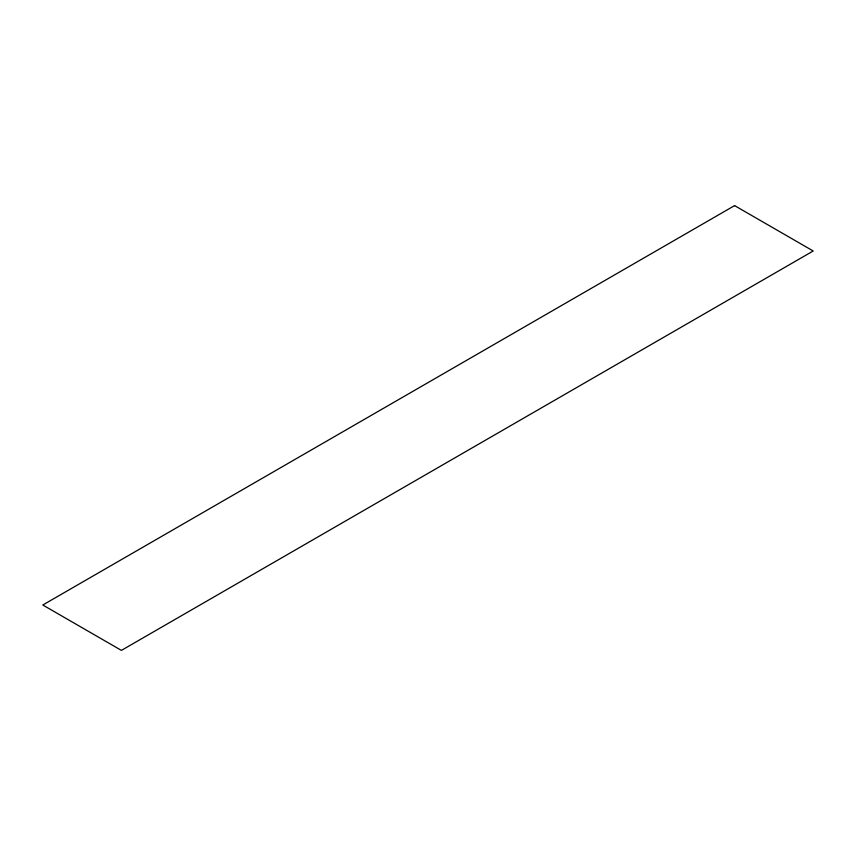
<?xml version="1.0" encoding="UTF-8"?>
<svg xmlns="http://www.w3.org/2000/svg" width="856" height="856" viewBox="0 0 856 856"><rect width="100%" height="100%" fill="white"/><g stroke="black" fill="none" stroke-linecap="round" stroke-linejoin="round"><path stroke-width="1.28" d="M734.587 205.611L42.8 605.01L121.413 650.389L813.2 250.99L734.587 205.611"/></g></svg>
